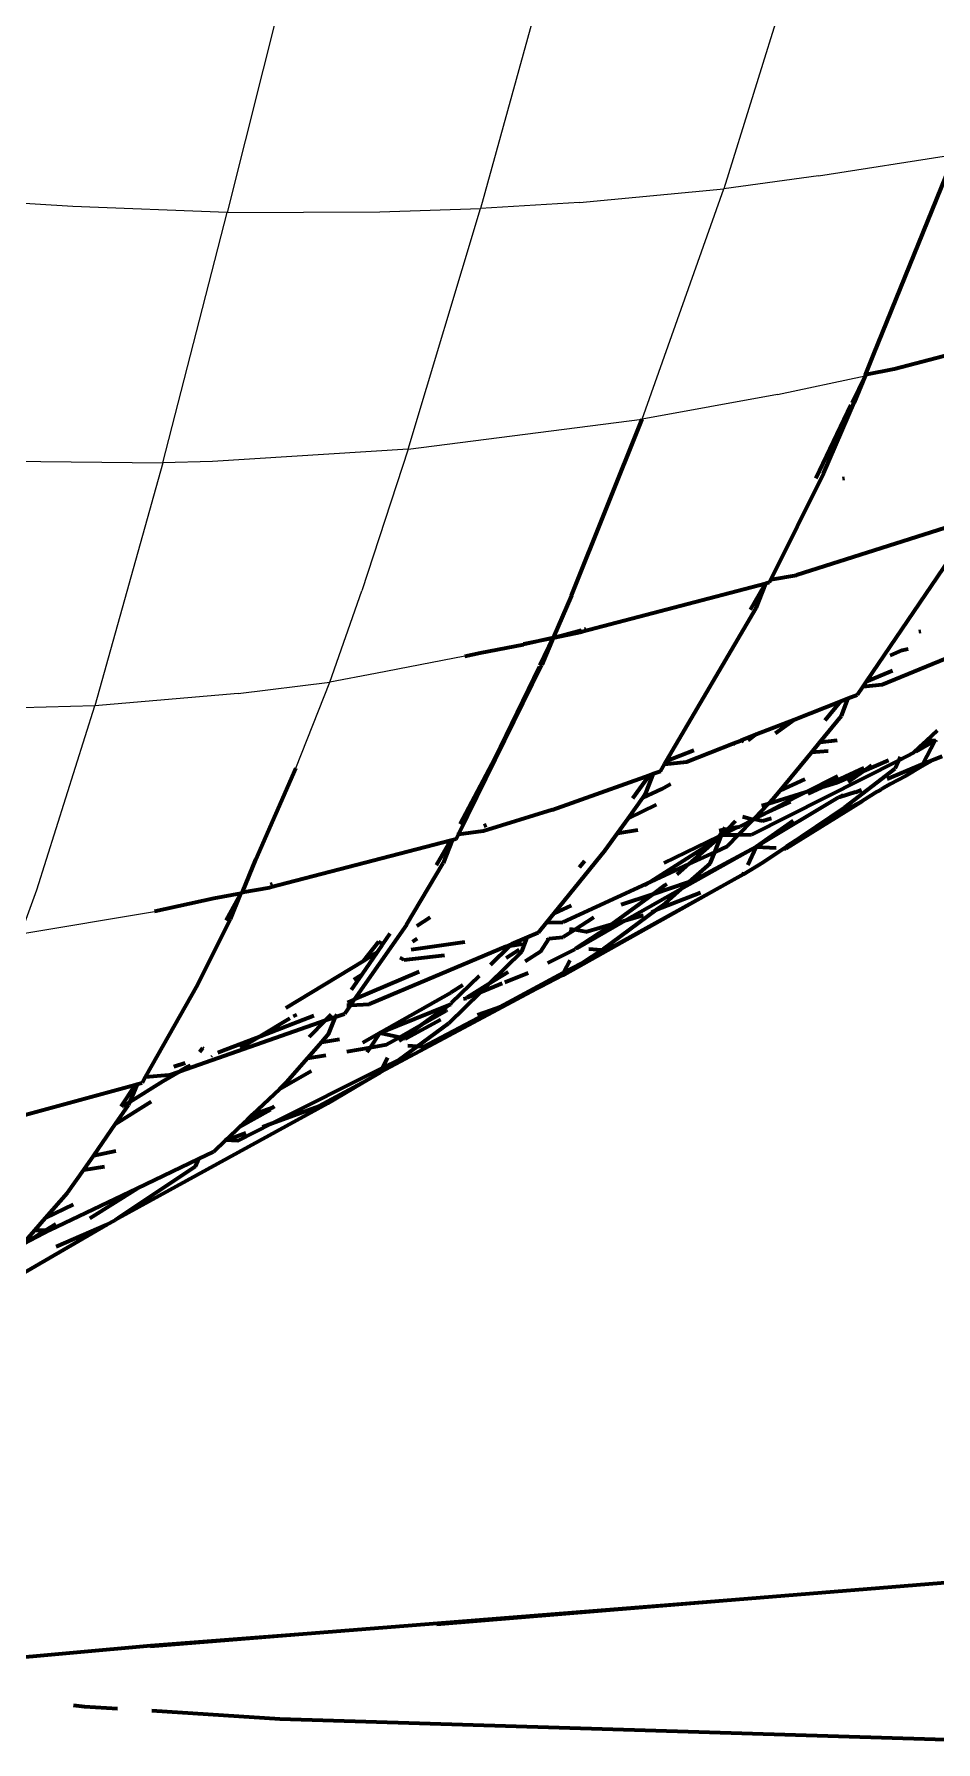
# Model space of a CAD drawing. Header units: millimetres. Extents: x 4307 to 31003, y 2809 to 20009.
# Drawn here: x 7105.4 to 7151.9, y 8471.8 to 8560 of the extents above; entities that cross this region are included whole.
import ezdxf

# ---------------------------------------------------------------- set-up
doc = ezdxf.new("R2010")
doc.units = ezdxf.units.MM
doc.layers.add('ProfileEdges', color=7, linetype='Continuous')

msp = doc.modelspace()

# ---------------------------------------------------------------- linework, layer by layer
for p, q in [((7118.625, 8563.832), (7115.363, 8550.757)), ((7131.97, 8563.802), (7128.439, 8550.96)), ((7144.061, 8561.846), (7141.007, 8551.988)), ((7145.881, 8552.654), (7152.931, 8553.756)), ((7133.554, 8551.273), (7141.007, 8551.988)), ((7136.776, 8540.092), (7141.007, 8551.988)), ((7145.881, 8552.654), (7141.007, 8551.988)), ((7107.385, 8551.064), (7102.01, 8551.402)), ((7115.363, 8550.757), (7107.385, 8551.064)), ((7133.554, 8551.273), (7128.439, 8550.96)), ((7112.028, 8537.829), (7115.363, 8550.757)), ((7115.363, 8550.757), (7123.24, 8550.799)), ((7123.24, 8550.799), (7128.439, 8550.96)), ((7124.705, 8538.544), (7128.439, 8550.96)), ((7143.772, 8541.361), (7148.293, 8542.333)), ((7143.772, 8541.361), (7136.776, 8540.092)), ((7124.705, 8538.544), (7136.776, 8540.092)), ((7104.155, 8537.92), (7112.028, 8537.829)), ((7112.028, 8537.829), (7108.516, 8525.285)), ((7114.593, 8537.9), (7112.028, 8537.829)), ((7124.705, 8538.544), (7114.593, 8537.9)), ((7124.705, 8538.544), (7122.307, 8531.226)), ((7120.663, 8526.503), (7122.307, 8531.226)), ((7127.621, 8527.853), (7123.01, 8526.947)), ((7115.917, 8525.917), (7120.663, 8526.503)), ((7118.898, 8522.061), (7120.663, 8526.503)), ((7123.01, 8526.947), (7120.663, 8526.503)), ((7115.917, 8525.917), (7108.516, 8525.285)), ((7108.516, 8525.285), (7103.479, 8525.152)), ((7105.529, 8515.775), (7108.516, 8525.285)), ((7141.931, 8523.405), (7141.838, 8523.484)), ((7104.709, 8513.517), (7105.529, 8515.775)), ((7104.709, 8513.517), (7111.597, 8514.668)), ((7123.356, 8512.936), (7123.162, 8513.098)), ((7114.515, 8507.221), (7114.606, 8507.141))]:
    msp.add_line(p, q)
at = {"layer": 'ProfileEdges', "lineweight": 211}
for p, q in [((7148.73, 8543.41), (7152.931, 8553.756)), ((7159.289, 8545.147), (7149.786, 8542.677)), ((7148.316, 8542.37), (7148.73, 8543.41)), ((7148.293, 8542.333), (7147.617, 8540.922)), ((7148.293, 8542.333), (7147.723, 8540.943)), ((7148.316, 8542.37), (7148.293, 8542.333)), ((7149.786, 8542.677), (7148.316, 8542.37)), ((7147.563, 8540.808), (7145.754, 8537.032)), ((7146.141, 8537.286), (7147.723, 8540.943)), ((7133.139, 8530.988), (7136.776, 8540.092)), ((7146.141, 8537.286), (7143.425, 8531.809)), ((7147.125, 8537.029), (7147.229, 8537.034)), ((7153.524, 8534.824), (7144.752, 8532.04)), ((7153.238, 8533.74), (7148.342, 8526.539)), ((7143.425, 8531.809), (7143.346, 8531.648)), ((7143.425, 8531.809), (7144.752, 8532.04)), ((7133.139, 8530.988), (7132.193, 8528.798)), ((7143.131, 8531.592), (7133.67, 8529.114)), ((7143.131, 8531.592), (7142.368, 8530.248)), ((7142.673, 8530.334), (7143.168, 8531.602)), ((7143.168, 8531.602), (7143.131, 8531.592)), ((7143.346, 8531.648), (7143.168, 8531.602)), ((7138.035, 8522.436), (7142.673, 8530.334)), ((7132.193, 8528.798), (7133.649, 8529.19)), ((7132.193, 8528.798), (7133.67, 8529.114)), ((7133.813, 8529.235), (7133.883, 8529.253)), ((7151.076, 8529.119), (7151.17, 8529.145)), ((7128.416, 8528.018), (7130.649, 8528.456)), ((7132.193, 8528.798), (7130.649, 8528.456)), ((7130.665, 8528.482), (7132.193, 8528.798)), ((7132.193, 8528.798), (7131.503, 8527.373)), ((7132.193, 8528.798), (7131.606, 8527.393)), ((7149.175, 8526.378), (7154.081, 8528.405)), ((7149.592, 8527.879), (7150.203, 8528.155)), ((7150.203, 8528.155), (7150.514, 8528.234)), ((7127.292, 8518.635), (7131.606, 8527.393)), ((7127.621, 8527.853), (7128.416, 8528.018)), ((7131.466, 8527.295), (7129.167, 8522.544)), ((7148.342, 8526.539), (7148.17, 8526.286)), ((7148.17, 8526.286), (7149.175, 8526.378)), ((7148.342, 8526.539), (7149.706, 8527.114)), ((7144.643, 8524.585), (7147.039, 8525.526)), ((7146.234, 8524.547), (7147.039, 8525.526)), ((7147.039, 8525.526), (7147.413, 8525.672)), ((7147.076, 8524.77), (7147.413, 8525.672)), ((7147.413, 8525.672), (7147.877, 8525.855)), ((7148.17, 8526.286), (7147.877, 8525.855)), ((7145.964, 8523.415), (7147.076, 8524.77)), ((7141.888, 8523.503), (7142.677, 8523.813)), ((7142.677, 8523.813), (7142.238, 8523.486)), ((7142.677, 8523.813), (7144.643, 8524.585)), ((7143.671, 8523.867), (7144.643, 8524.585)), ((7151.472, 8523.485), (7152.038, 8524.009)), ((7138.035, 8522.436), (7139.449, 8522.994)), ((7139.064, 8522.395), (7141.512, 8523.356)), ((7141.512, 8523.356), (7141.446, 8523.276)), ((7141.512, 8523.356), (7141.838, 8523.484)), ((7141.838, 8523.484), (7141.888, 8523.503)), ((7142.03, 8523.431), (7141.888, 8523.503)), ((7143.906, 8520.907), (7145.52, 8522.874)), ((7145.52, 8522.874), (7145.964, 8523.415)), ((7146.383, 8522.945), (7145.52, 8522.874)), ((7145.964, 8523.415), (7146.851, 8523.508)), ((7150.794, 8522.856), (7150.027, 8522.467)), ((7150.794, 8522.856), (7151.126, 8523.164)), ((7151.886, 8523.479), (7150.913, 8522.901)), ((7151.126, 8523.164), (7151.472, 8523.485)), ((7151.886, 8523.479), (7151.126, 8523.164)), ((7151.886, 8523.479), (7151.276, 8522.29)), ((7151.886, 8523.479), (7151.472, 8523.485)), ((7151.934, 8523.478), (7151.886, 8523.479)), ((7151.958, 8523.522), (7151.934, 8523.478)), ((7116.835, 8517.353), (7118.898, 8522.061)), ((7129.167, 8522.544), (7127.37, 8519.166)), ((7137.73, 8521.916), (7137.943, 8522.28)), ((7137.943, 8522.28), (7138.035, 8522.436)), ((7137.943, 8522.28), (7139.064, 8522.395)), ((7150.027, 8522.467), (7142.432, 8518.619)), ((7148.223, 8522.077), (7146.047, 8521.073)), ((7147.246, 8520.051), (7149.846, 8522.048)), ((7149.496, 8522.462), (7148.227, 8521.917)), ((7148.63, 8522.2), (7148.227, 8521.917)), ((7149.434, 8521.511), (7151.276, 8522.29)), ((7150.027, 8522.467), (7149.846, 8522.048)), ((7150.105, 8522.647), (7150.027, 8522.467)), ((7151.199, 8522.152), (7150.377, 8521.653)), ((7151.885, 8522.525), (7151.199, 8522.152)), ((7151.276, 8522.29), (7151.199, 8522.152)), ((7151.276, 8522.29), (7151.885, 8522.525)), ((7151.885, 8522.525), (7152.267, 8522.687)), ((7132.134, 8519.913), (7137.155, 8521.711)), ((7136.3, 8520.514), (7137.155, 8521.711)), ((7136.977, 8520.766), (7137.361, 8521.784)), ((7137.155, 8521.711), (7137.361, 8521.784)), ((7137.361, 8521.784), (7137.73, 8521.916)), ((7137.81, 8521.006), (7138.269, 8521.252)), ((7145.178, 8521.495), (7143.906, 8520.907)), ((7145.178, 8520.804), (7146.882, 8521.671)), ((7146.047, 8521.073), (7145.178, 8520.804)), ((7146.047, 8521.073), (7145.339, 8520.746)), ((7146.826, 8521.314), (7146.047, 8521.073)), ((7148.227, 8521.917), (7146.826, 8521.314)), ((7148.227, 8521.917), (7147.417, 8521.346)), ((7149.593, 8521.232), (7149.267, 8521.046)), ((7150.377, 8521.653), (7149.593, 8521.232)), ((7136.056, 8519.474), (7136.811, 8520.534)), ((7136.811, 8520.534), (7137.81, 8521.006)), ((7136.811, 8520.534), (7136.977, 8520.766)), ((7143.314, 8520.227), (7142.581, 8519.469)), ((7146.916, 8520.546), (7142.662, 8517.998)), ((7143.314, 8520.227), (7142.95, 8520.114)), ((7143.117, 8519.721), (7144.704, 8520.562)), ((7144.437, 8520.33), (7143.117, 8519.721)), ((7145.178, 8520.804), (7143.314, 8520.227)), ((7143.538, 8520.458), (7143.314, 8520.227)), ((7143.538, 8520.458), (7143.906, 8520.907)), ((7144.198, 8517.918), (7148.144, 8520.362)), ((7144.704, 8520.562), (7145.178, 8520.804)), ((7146.987, 8520.568), (7146.916, 8520.546)), ((7147.801, 8520.821), (7146.987, 8520.568)), ((7147.162, 8520.672), (7146.987, 8520.568)), ((7148.144, 8520.362), (7147.181, 8519.852)), ((7147.801, 8520.821), (7148.107, 8520.95)), ((7148.942, 8520.86), (7148.144, 8520.362)), ((7148.942, 8520.86), (7149.024, 8520.907)), ((7149.024, 8520.907), (7149.109, 8520.959)), ((7149.267, 8521.046), (7149.109, 8520.959)), ((7132.134, 8519.913), (7128.57, 8518.808)), ((7135.506, 8518.703), (7136.056, 8519.474)), ((7137.498, 8520.178), (7136.056, 8519.474)), ((7141.601, 8519.325), (7141.205, 8518.922)), ((7142.517, 8519.404), (7141.748, 8518.609)), ((7142.517, 8519.404), (7141.837, 8519.045)), ((7142.517, 8519.404), (7141.986, 8519.55)), ((7142.555, 8519.424), (7142.517, 8519.404)), ((7142.581, 8519.469), (7142.555, 8519.424)), ((7142.996, 8519.325), (7142.555, 8519.424)), ((7143.117, 8519.721), (7142.581, 8519.469)), ((7144.578, 8519.347), (7142.662, 8517.998)), ((7143.447, 8519.466), (7142.996, 8519.325)), ((7144.235, 8518.021), (7147.246, 8520.051)), ((7146.881, 8519.632), (7146.209, 8519.296)), ((7146.979, 8519.737), (7146.881, 8519.632)), ((7147.181, 8519.852), (7146.979, 8519.737)), ((7127.177, 8518.402), (7127.292, 8518.635)), ((7127.292, 8518.635), (7127.234, 8518.627)), ((7128.57, 8518.808), (7127.292, 8518.635)), ((7128.616, 8519.095), (7128.741, 8519.135)), ((7134.881, 8517.827), (7135.506, 8518.703)), ((7135.506, 8518.703), (7136.561, 8518.872)), ((7140.742, 8518.528), (7137.894, 8517.156)), ((7140.527, 8517.725), (7140.886, 8518.597)), ((7140.642, 8518.375), (7140.886, 8518.597)), ((7140.742, 8518.528), (7140.642, 8518.375)), ((7140.972, 8518.877), (7140.742, 8518.528)), ((7140.886, 8518.597), (7140.742, 8518.528)), ((7140.972, 8518.877), (7140.767, 8518.837)), ((7140.886, 8518.597), (7141.707, 8519.019)), ((7141.205, 8518.922), (7140.886, 8518.597)), ((7141.748, 8518.609), (7140.886, 8518.597)), ((7141.057, 8519.007), (7140.972, 8518.877)), ((7141.205, 8518.922), (7140.972, 8518.877)), ((7141.748, 8518.609), (7141.187, 8518.03)), ((7141.707, 8519.019), (7141.205, 8518.922)), ((7141.707, 8519.019), (7141.837, 8519.045)), ((7142.432, 8518.619), (7141.748, 8518.609)), ((7146.209, 8519.296), (7144.235, 8518.021)), ((7126.913, 8518.334), (7117.561, 8515.901)), ((7126.167, 8517.055), (7126.913, 8518.334)), ((7126.971, 8518.349), (7126.502, 8517.153)), ((7126.971, 8518.349), (7126.913, 8518.334)), ((7127.177, 8518.402), (7126.971, 8518.349)), ((7134.881, 8517.827), (7132.221, 8514.553)), ((7140.613, 8518.356), (7137.213, 8516.198)), ((7138.796, 8515.826), (7142.662, 8517.998)), ((7139.205, 8517.116), (7140.613, 8518.356)), ((7140.527, 8517.725), (7139.205, 8517.116)), ((7142.662, 8517.998), (7139.394, 8516.247)), ((7140.287, 8517.143), (7140.527, 8517.725)), ((7141.187, 8518.03), (7140.527, 8517.725)), ((7140.642, 8518.375), (7140.613, 8518.356)), ((7142.232, 8517.076), (7142.662, 8517.998)), ((7142.662, 8517.998), (7143.695, 8517.944)), ((7143.027, 8517.207), (7144.089, 8517.923)), ((7144.089, 8517.923), (7144.235, 8518.021)), ((7144.089, 8517.923), (7144.198, 8517.918)), ((7116.143, 8515.664), (7116.835, 8517.353)), ((7124.615, 8513.976), (7126.502, 8517.153)), ((7133.546, 8516.955), (7133.818, 8517.283)), ((7139.205, 8517.116), (7137.213, 8516.198)), ((7138.586, 8516.57), (7139.205, 8517.116)), ((7140.287, 8517.143), (7139.197, 8516.181)), ((7142.007, 8516.593), (7143.027, 8517.207)), ((7142.007, 8516.593), (7142.043, 8516.671)), ((7116.143, 8515.664), (7117.561, 8515.901)), ((7117.695, 8516.069), (7117.592, 8516.042)), ((7137.213, 8516.198), (7132.694, 8514.114)), ((7142.007, 8516.593), (7132.762, 8511.384)), ((7134.885, 8512.653), (7142.007, 8516.593)), ((7135.907, 8514.204), (7138.796, 8515.826)), ((7137.213, 8516.198), (7136.912, 8516.006)), ((7139.197, 8516.181), (7137.316, 8515.546)), ((7137.316, 8515.546), (7137.957, 8516.016)), ((7138.796, 8515.826), (7137.814, 8514.959)), ((7137.957, 8516.016), (7138.051, 8516.099)), ((7139.197, 8516.181), (7138.796, 8515.826)), ((7139.394, 8516.247), (7139.197, 8516.181)), ((7114.663, 8515.342), (7111.597, 8514.668)), ((7116.065, 8515.589), (7114.663, 8515.342)), ((7115.305, 8514.221), (7116.065, 8515.589)), ((7115.525, 8514.261), (7116.065, 8515.589)), ((7116.116, 8515.598), (7116.065, 8515.589)), ((7116.116, 8515.598), (7116.143, 8515.664)), ((7133.124, 8514.964), (7132.221, 8514.553)), ((7135.211, 8514.002), (7137.316, 8515.546)), ((7137.316, 8515.546), (7135.698, 8515)), ((7139.788, 8515.625), (7137.496, 8514.726)), ((7137.814, 8514.959), (7137.496, 8514.726)), ((7113.827, 8510.879), (7115.525, 8514.261)), ((7125.842, 8514.349), (7125.148, 8513.897)), ((7131.842, 8514.087), (7131.414, 8513.56)), ((7132.221, 8514.553), (7131.842, 8514.087)), ((7131.842, 8514.087), (7132.694, 8514.114)), ((7134.296, 8514.345), (7133.299, 8513.712)), ((7133.435, 8512.767), (7135.907, 8514.204)), ((7137.496, 8514.726), (7134.768, 8512.718)), ((7135.211, 8514.002), (7135.907, 8514.204)), ((7135.907, 8514.204), (7136.854, 8514.479)), ((7137.496, 8514.726), (7137.265, 8514.635)), ((7124.615, 8513.976), (7121.92, 8510.118)), ((7123.761, 8513.521), (7123.381, 8512.972)), ((7124.92, 8513.105), (7125.165, 8513.264)), ((7130.854, 8513.323), (7130.042, 8512.98)), ((7130.569, 8512.598), (7130.854, 8513.323)), ((7131.414, 8513.56), (7130.854, 8513.323)), ((7131.556, 8512.591), (7131.949, 8513.215)), ((7131.838, 8513.197), (7131.949, 8513.215)), ((7131.949, 8513.215), (7131.979, 8513.263)), ((7131.979, 8513.263), (7132.71, 8513.338)), ((7133.299, 8513.712), (7132.71, 8513.338)), ((7133.299, 8513.712), (7133.038, 8513.758)), ((7133.87, 8513.613), (7133.299, 8513.712)), ((7133.359, 8512.773), (7134.935, 8513.799)), ((7133.87, 8513.613), (7135.211, 8514.002)), ((7134.935, 8513.799), (7135.211, 8514.002)), ((7123.098, 8512.563), (7122.303, 8511.414)), ((7123.162, 8513.098), (7122.403, 8512.122)), ((7122.403, 8512.122), (7122.985, 8512.489)), ((7129.763, 8512.862), (7122.713, 8509.883)), ((7122.985, 8512.489), (7123.098, 8512.563)), ((7123.356, 8512.936), (7123.098, 8512.563)), ((7123.381, 8512.972), (7123.162, 8513.098)), ((7123.381, 8512.972), (7123.356, 8512.936)), ((7124.475, 8512.166), (7124.294, 8512.272)), ((7124.475, 8512.166), (7126.572, 8512.402)), ((7124.854, 8512.699), (7127.625, 8513.09)), ((7130.569, 8512.598), (7128.845, 8510.903)), ((7128.95, 8511.907), (7129.954, 8512.893)), ((7130.042, 8512.98), (7129.763, 8512.862)), ((7129.763, 8512.862), (7129.954, 8512.893)), ((7130.438, 8512.675), (7129.767, 8512.256)), ((7129.954, 8512.893), (7130.603, 8512.998)), ((7129.954, 8512.893), (7130.042, 8512.98)), ((7131.556, 8512.591), (7130.745, 8512.086)), ((7131.919, 8512.008), (7133.33, 8512.714)), ((7133.359, 8512.773), (7133.33, 8512.714)), ((7133.435, 8512.767), (7133.359, 8512.773)), ((7133.678, 8512.009), (7134.692, 8512.669)), ((7134.692, 8512.669), (7134.025, 8512.721)), ((7134.692, 8512.669), (7134.768, 8512.718)), ((7134.885, 8512.653), (7134.692, 8512.669)), ((7118.382, 8509.685), (7122.403, 8512.122)), ((7122.303, 8511.414), (7121.751, 8510.616)), ((7121.901, 8511.155), (7122.303, 8511.414)), ((7125.264, 8511.548), (7121.92, 8510.118)), ((7129.857, 8511.533), (7128.845, 8510.903)), ((7129.433, 8509.733), (7132.724, 8511.505)), ((7129.694, 8511.009), (7130.891, 8511.493)), ((7131.551, 8510.783), (7132.663, 8511.383)), ((7132.724, 8511.505), (7132.663, 8511.383)), ((7132.663, 8511.383), (7132.762, 8511.384)), ((7133.042, 8512.14), (7132.724, 8511.505)), ((7132.724, 8511.505), (7133.678, 8512.009)), ((7113.827, 8510.879), (7111.127, 8506.105)), ((7131.551, 8510.783), (7123.267, 8506.369)), ((7128.434, 8510.499), (7126.797, 8508.889)), ((7127.522, 8510.857), (7126.923, 8510.483)), ((7126.947, 8509.941), (7128.379, 8511.347)), ((7128.845, 8510.903), (7127.753, 8510.223)), ((7127.753, 8510.223), (7128.434, 8510.499)), ((7128.434, 8510.499), (7129.562, 8510.955)), ((7128.845, 8510.903), (7128.434, 8510.499)), ((7129.433, 8509.733), (7131.551, 8510.783)), ((7121.721, 8509.833), (7121.407, 8509.384)), ((7121.529, 8509.823), (7121.721, 8509.833)), ((7121.92, 8510.118), (7121.57, 8509.969)), ((7121.92, 8510.118), (7121.721, 8509.833)), ((7121.721, 8509.833), (7122.713, 8509.883)), ((7123.231, 8508.393), (7126.923, 8510.483)), ((7123.231, 8508.393), (7126.81, 8509.842)), ((7125.411, 8508.831), (7126.81, 8509.842)), ((7125.472, 8507.666), (7129.263, 8509.673)), ((7126.81, 8509.842), (7126.909, 8509.882)), ((7126.909, 8509.882), (7126.947, 8509.941)), ((7127.561, 8510.146), (7127.706, 8510.194)), ((7127.753, 8510.223), (7127.706, 8510.194)), ((7128.29, 8509.332), (7129.263, 8509.673)), ((7129.263, 8509.673), (7129.433, 8509.733)), ((7112.927, 8506.409), (7120.436, 8509.043)), ((7117.073, 8508.223), (7119.837, 8509.286)), ((7118.599, 8509.134), (7117.073, 8508.223)), ((7118.932, 8509.332), (7118.77, 8509.236)), ((7119.593, 8508.19), (7120.436, 8509.043)), ((7120.436, 8509.043), (7120.731, 8509.342)), ((7120.436, 8509.043), (7120.958, 8509.226)), ((7120.61, 8508.357), (7120.958, 8509.226)), ((7120.958, 8509.226), (7121.407, 8509.384)), ((7120.958, 8509.226), (7121.011, 8509.359)), ((7124.266, 8508.178), (7125.411, 8508.831)), ((7124.453, 8508.139), (7125.411, 8508.831)), ((7126.378, 8509.064), (7124.596, 8508.11)), ((7125.159, 8507.687), (7126.797, 8508.889)), ((7125.411, 8508.831), (7126.682, 8509.556)), ((7126.708, 8509.573), (7126.682, 8509.556)), ((7115.055, 8507.447), (7117.073, 8508.223)), ((7117.073, 8508.223), (7116.044, 8507.609)), ((7120.223, 8507.914), (7119.505, 8507.09)), ((7120.61, 8508.357), (7120.223, 8507.914)), ((7120.223, 8507.914), (7121.159, 8508.063)), ((7122.355, 8507.903), (7123.231, 8508.393)), ((7123.231, 8508.393), (7122.733, 8507.642)), ((7123.231, 8508.393), (7124.266, 8508.178)), ((7123.581, 8507.787), (7124.266, 8508.178)), ((7124.236, 8507.982), (7124.453, 8508.139)), ((7124.266, 8508.178), (7124.453, 8508.139)), ((7124.453, 8508.139), (7124.554, 8508.095)), ((7124.596, 8508.11), (7124.554, 8508.095)), ((7114.085, 8507.601), (7113.923, 8507.402)), ((7114.137, 8507.564), (7114.085, 8507.601)), ((7114.87, 8507.388), (7115.055, 8507.447)), ((7119.505, 8507.09), (7118.401, 8505.826)), ((7119.505, 8507.09), (7120.443, 8507.251)), ((7121.543, 8507.439), (7122.733, 8507.642)), ((7122.733, 8507.642), (7122.566, 8507.391)), ((7122.733, 8507.642), (7123.581, 8507.787)), ((7123.369, 8506.581), (7123.633, 8507.13)), ((7123.369, 8506.581), (7124.26, 8507.028)), ((7124.26, 8507.028), (7125.159, 8507.687)), ((7125.159, 8507.687), (7124.692, 8507.718)), ((7125.472, 8507.666), (7125.159, 8507.687)), ((7111.127, 8506.105), (7110.961, 8505.812)), ((7112.34, 8506.203), (7111.127, 8506.105)), ((7112.04, 8505.9), (7112.893, 8506.397)), ((7112.34, 8506.203), (7112.893, 8506.397)), ((7112.606, 8506.654), (7113.182, 8506.841)), ((7112.893, 8506.397), (7112.927, 8506.409)), ((7113.3, 8506.638), (7112.927, 8506.409)), ((7113.319, 8506.661), (7113.3, 8506.638)), ((7113.319, 8506.661), (7113.463, 8506.729)), ((7117.685, 8503.727), (7123.369, 8506.581)), ((7118.053, 8505.494), (7119.717, 8506.426)), ((7122.331, 8505.815), (7123.267, 8506.369)), ((7123.267, 8506.369), (7123.369, 8506.581)), ((7101.583, 8503.259), (7110.598, 8505.713)), ((7110.598, 8505.713), (7109.861, 8504.591)), ((7110.339, 8504.841), (7112.04, 8505.9)), ((7110.703, 8505.742), (7110.339, 8504.841)), ((7110.598, 8505.713), (7110.703, 8505.742)), ((7110.703, 8505.742), (7110.961, 8505.812)), ((7118.053, 8505.494), (7116.662, 8504.171)), ((7118.401, 8505.826), (7118.053, 8505.494)), ((7122.331, 8505.815), (7120.093, 8504.609)), ((7120.562, 8504.769), (7122.331, 8505.815)), ((7109.597, 8503.696), (7111.431, 8504.849)), ((7109.597, 8503.696), (7110.263, 8504.653)), ((7109.737, 8498.826), (7120.562, 8504.769)), ((7109.962, 8504.607), (7110.005, 8504.613)), ((7110.327, 8504.811), (7110.005, 8504.613)), ((7110.327, 8504.811), (7110.263, 8504.653)), ((7110.339, 8504.841), (7110.327, 8504.811)), ((7115.98, 8503.523), (7117.608, 8504.437)), ((7116.386, 8503.909), (7117.559, 8504.495)), ((7116.662, 8504.171), (7117.559, 8504.495)), ((7117.559, 8504.495), (7117.737, 8504.559)), ((7117.685, 8503.727), (7120.093, 8504.609)), ((7117.737, 8504.559), (7117.793, 8504.611)), ((7108.466, 8502.069), (7109.597, 8503.696)), ((7115.98, 8503.523), (7115.349, 8502.924)), ((7115.89, 8502.827), (7117.685, 8503.727)), ((7116.386, 8503.909), (7115.98, 8503.523)), ((7116.662, 8504.171), (7116.386, 8503.909)), ((7117.176, 8503.541), (7117.685, 8503.727)), ((7115.279, 8502.857), (7114.644, 8502.253)), ((7115.349, 8502.924), (7115.279, 8502.857)), ((7115.89, 8502.827), (7115.279, 8502.857)), ((7115.442, 8502.906), (7115.349, 8502.924)), ((7115.442, 8502.906), (7116.317, 8503.226)), ((7107.948, 8501.326), (7108.466, 8502.069)), ((7108.466, 8502.069), (7109.602, 8502.302)), ((7110.708, 8500.365), (7113.902, 8501.897)), ((7113.714, 8501.49), (7113.902, 8501.897)), ((7113.902, 8501.897), (7114.644, 8502.253)), ((7107.115, 8500.128), (7107.948, 8501.326)), ((7107.948, 8501.326), (7109.023, 8501.496)), ((7113.714, 8501.49), (7109.737, 8498.826)), ((7105.977, 8498.836), (7107.115, 8500.128)), ((7106.205, 8498.205), (7110.708, 8500.365)), ((7108.267, 8498.827), (7110.708, 8500.365)), ((7107.399, 8499.525), (7105.977, 8498.836)), ((7097.265, 8491.613), (7109.152, 8498.505)), ((7104.817, 8497.478), (7105.979, 8498.206)), ((7106.205, 8498.205), (7104.817, 8497.478)), ((7104.941, 8497.659), (7105.423, 8498.207)), ((7105.423, 8498.207), (7105.977, 8498.836)), ((7105.423, 8498.207), (7105.979, 8498.206)), ((7105.979, 8498.206), (7106.502, 8498.533)), ((7105.979, 8498.206), (7106.205, 8498.205)), ((7106.528, 8497.364), (7109.152, 8498.505)), ((7109.152, 8498.505), (7109.571, 8498.715)), ((7109.737, 8498.826), (7109.571, 8498.715)), ((7155.617, 8480.248), (7140.96, 8479.057)), ((7140.96, 8479.057), (7119.488, 8477.353)), ((7140.96, 8479.057), (7126.179, 8477.835)), ((7119.488, 8477.353), (7111.394, 8476.711)), ((7119.488, 8477.353), (7111.404, 8476.738)), ((7111.404, 8476.738), (7096.519, 8475.397)), ((7107.991, 8473.597), (7107.414, 8473.651)), ((7109.695, 8473.489), (7107.991, 8473.597)), ((7118.081, 8472.957), (7111.473, 8473.376)), ((7155.72, 8471.781), (7118.081, 8472.957))]:
    msp.add_line(p, q, dxfattribs=at)

doc.saveas('drawing.dxf')
